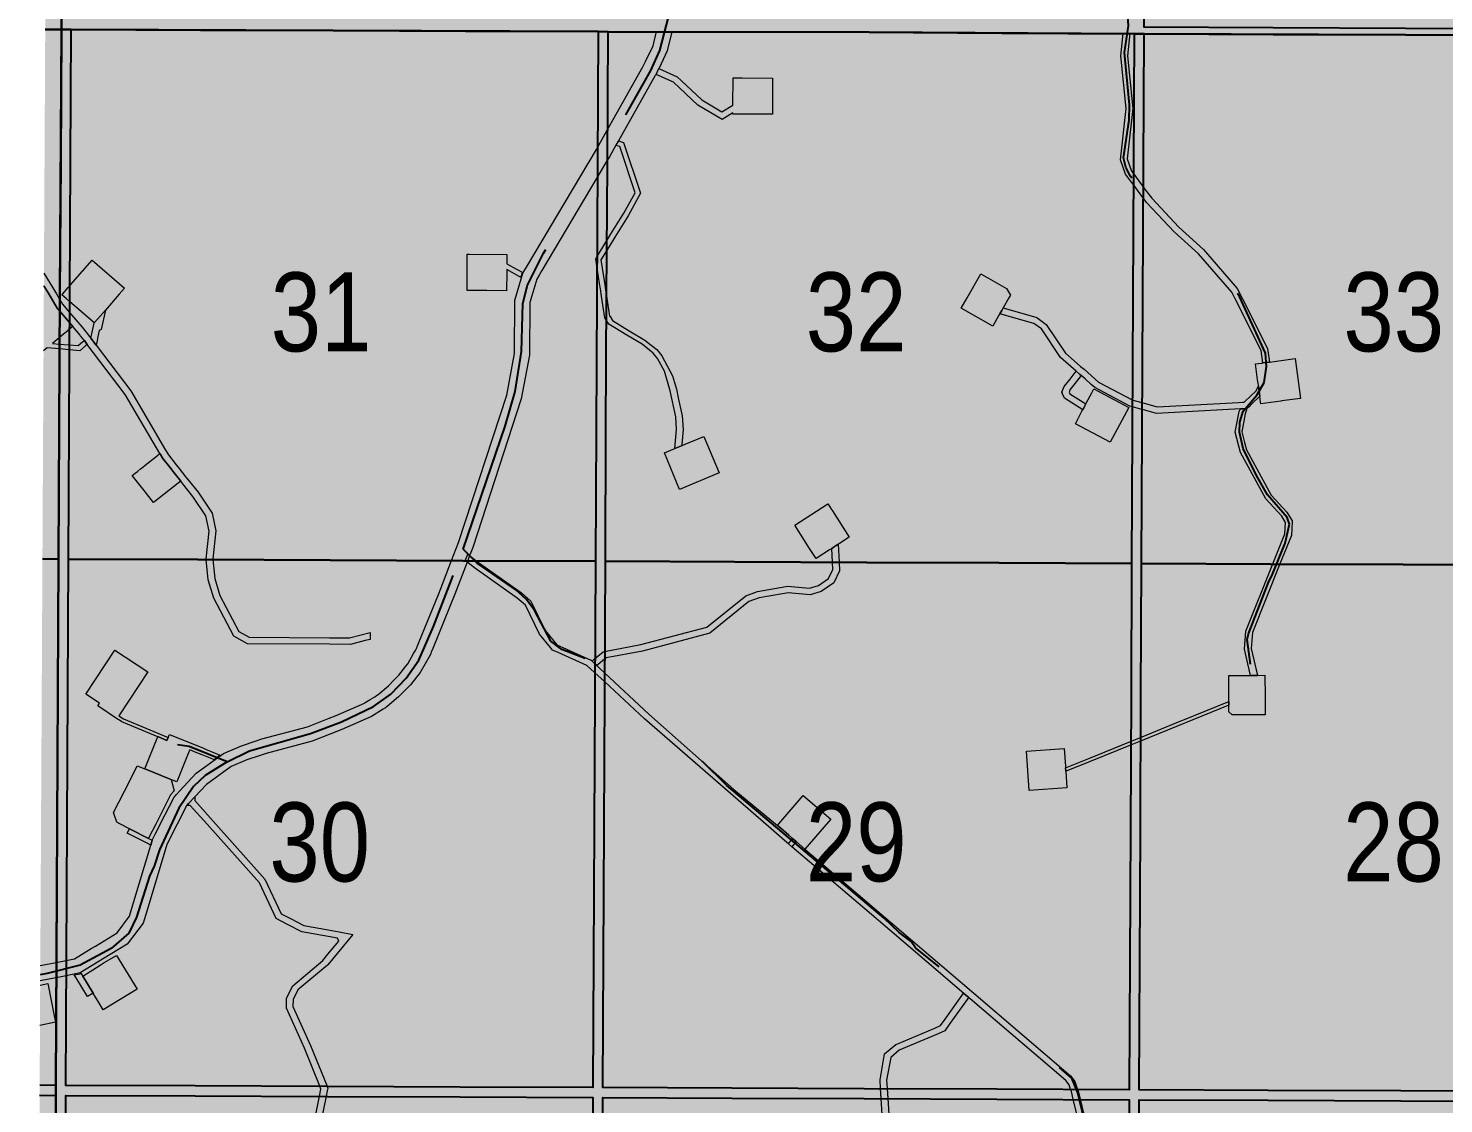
# Model space of a CAD drawing. Extents: x 351064 to 358960, y 6048061 to 6054858.
# Drawn here: x 352105.9 to 352249.2, y 6050649.5 to 6050758.4 of the extents above; entities that cross this region are included whole.
import ezdxf
from ezdxf.enums import TextEntityAlignment as Align

# ---------------------------------------------------------------- set-up
doc = ezdxf.new("R2010")
doc.units = 0
doc.header["$LTSCALE"] = 5
doc.linetypes.add('DASHED2', pattern=[9.525, 6.35, -3.175])
doc.layers.add('AS-ROUTEMAP', color=35, linetype='Continuous', lineweight=0)
doc.layers.add('RoadSeg', color=57, linetype='DASHED2')
doc.layers.add('Townships', color=57, linetype='Continuous')
doc.layers.add('ROUTE-MAP-BACKGROUND-H', color=7, linetype='Continuous', true_color=0xf0ebff)
doc.layers.add('Sections', color=7, linetype='Continuous', true_color=0xa75418)
doc.styles.add('120', font='ARIALN.TTF', dxfattribs={"height": 13})

msp = doc.modelspace()

# ---------------------------------------------------------------- hatches: boundary and pattern name
at = {"layer": 'ROUTE-MAP-BACKGROUND-H'}
h = msp.add_hatch(color=256, dxfattribs=at)
h.dxf.hatch_style = 1
h.paths.add_polyline_path([(352109.337, 6051083.716), (353736.796, 6051083.637), (353740.383, 6050432.833), (352105.91, 6050432.833)])

# ---------------------------------------------------------------- linework, layer by layer
at = {"layer": 'AS-ROUTEMAP', "flags": 128}
for points in [[(352107.125, 6050663.494), (352108.731, 6050663.817), (352109.737, 6050664.02), (352110.587, 6050664.192), (352112.275, 6050665.216), (352112.703, 6050665.476), (352114.892, 6050666.804), (352116.157, 6050668.488), (352116.502, 6050669.64), (352118.314, 6050675.689), (352118.46, 6050676.177), (352118.502, 6050676.318), (352118.748, 6050676.798), (352118.976, 6050677.243), (352119.272, 6050677.821), (352120.67, 6050680.549), (352120.919, 6050680.818), (352121.219, 6050681.141), (352122.917, 6050682.975), (352125.677, 6050684.97), (352127.496, 6050685.76), (352128.978, 6050686.254), (352129.539, 6050686.441), (352134.186, 6050687.683), (352136.365, 6050688.531), (352137.074, 6050688.807), (352139.949, 6050690.081), (352140.007, 6050690.116), (352140.511, 6050690.425), (352140.98, 6050690.713), (352141.165, 6050690.826), (352141.32, 6050690.954), (352142.363, 6050691.815), (352142.96, 6050692.426), (352143.414, 6050692.891), (352144.127, 6050693.797), (352144.313, 6050694.034), (352144.917, 6050695.089), (352145.102, 6050695.411), (352145.204, 6050695.592), (352145.32, 6050695.878), (352145.449, 6050696.195), (352147.434, 6050701.072), (352147.676, 6050701.667), (352148.764, 6050704.515), (352149.462, 6050706.342), (352154.335, 6050721.247), (352155.11, 6050725.461), (352155.166, 6050730.862), (352155.296, 6050731.303), (352155.972, 6050733.597), (352156.071, 6050733.762), (352156.344, 6050734.223), (352163.411, 6050746.136), (352163.491, 6050746.278), (352164.505, 6050748.077), (352167.984, 6050754.247), (352168.045, 6050754.354), (352168.056, 6050754.374), (352168.403, 6050755.05), (352169.146, 6050756.616), (352169.497, 6050758.068), (352169.909, 6050758.067), (352171.064, 6050758.064), (352171.059, 6050758.042), (352170.589, 6050756.104), (352169.754, 6050754.351), (352169.743, 6050754.326), (352169.439, 6050753.732), (352169.398, 6050753.652), (352169.371, 6050753.605), (352165.647, 6050746.994), (352165.396, 6050746.55), (352164.73, 6050745.374), (352164.489, 6050744.968), (352163.475, 6050743.258), (352157.903, 6050733.865), (352157.636, 6050733.415), (352157.38, 6050732.983), (352156.883, 6050731.296), (352156.687, 6050730.634), (352156.632, 6050725.314), (352155.815, 6050720.871), (352150.899, 6050705.833), (352150.643, 6050705.163), (352150.581, 6050705.001), (352150.392, 6050704.508), (352150.334, 6050704.356), (352149.093, 6050701.108), (352146.856, 6050695.61), (352146.696, 6050695.217), (352146.649, 6050695.101), (352146.574, 6050694.917), (352145.58, 6050693.18), (352144.583, 6050691.932), (352144.56, 6050691.885), (352144.087, 6050691.4), (352143.396, 6050690.692), (352142.246, 6050689.743), (352142.052, 6050689.583), (352141.823, 6050689.442), (352140.659, 6050688.729), (352137.659, 6050687.4), (352136.357, 6050686.893), (352134.66, 6050686.232), (352129.977, 6050684.981), (352129.375, 6050684.78), (352128.041, 6050684.336), (352126.435, 6050683.638), (352123.932, 6050681.829), (352122.766, 6050680.57), (352122.14, 6050679.893), (352121.961, 6050679.703), (352121.93, 6050679.667), (352120.981, 6050677.814), (352119.922, 6050675.747), (352117.933, 6050669.106), (352117.539, 6050667.79), (352115.933, 6050665.654), (352113.425, 6050664.132), (352112.997, 6050663.872), (352111.149, 6050662.751), (352109.729, 6050662.465), (352108.723, 6050662.262), (352108.693, 6050662.256)], [(352107.494, 6050733.618), (352108.76, 6050731.496), (352109.078, 6050730.963), (352109.1, 6050730.927), (352109.38, 6050730.464), (352110.077, 6050729.634), (352111.346, 6050728.121), (352112.25, 6050727.019), (352112.778, 6050726.319), (352116.273, 6050721.687), (352119.802, 6050715.693), (352120.093, 6050715.202), (352120.879, 6050714.209), (352121.19, 6050713.817), (352121.865, 6050712.965), (352122.072, 6050712.704), (352123.091, 6050711.417), (352124.52, 6050709.296), (352124.886, 6050707.528), (352124.585, 6050704.692), (352124.593, 6050704.614), (352124.782, 6050702.694), (352125.314, 6050700.952), (352127.208, 6050697.329)], [(352107.487, 6050732.328), (352107.981, 6050731.501), (352108.832, 6050730.075), (352109.072, 6050729.789), (352110.071, 6050728.597), (352110.402, 6050728.203), (352110.068, 6050727.923), (352109.91, 6050727.791), (352109.896, 6050727.779), (352109.462, 6050727.419), (352109.058, 6050727.076), (352108.36, 6050726.49), (352109.054, 6050726.43), (352110.06, 6050726.342)], [(352127.208, 6050697.329), (352128.268, 6050696.731), (352136.407, 6050696.697), (352138.438, 6050696.689), (352140.526, 6050697.208), (352140.526, 6050696.527), (352140.024, 6050696.402), (352138.518, 6050696.022), (352136.403, 6050696.031), (352128.09, 6050696.065), (352126.709, 6050696.846), (352124.695, 6050700.698), (352124.125, 6050702.563), (352123.923, 6050704.617), (352123.915, 6050704.695), (352124.212, 6050707.495), (352123.894, 6050709.033), (352122.566, 6050711.006), (352121.55, 6050712.289), (352121.343, 6050712.551), (352120.667, 6050713.404), (352120.548, 6050713.554), (352120.356, 6050713.796), (352120.237, 6050713.946), (352119.542, 6050714.824), (352119.294, 6050715.244), (352119.229, 6050715.346), (352115.718, 6050721.316), (352111.884, 6050726.397), (352111.583, 6050726.797), (352111.538, 6050726.856), (352111.199, 6050727.26), (352111.144, 6050727.325), (352110.402, 6050728.203), (352110.071, 6050728.597), (352109.072, 6050729.789), (352108.832, 6050730.075), (352107.981, 6050731.501), (352107.487, 6050732.328)], [(352110.06, 6050726.342), (352110.949, 6050726.264), (352111.401, 6050726.646), (352111.583, 6050726.797), (352111.884, 6050726.397), (352111.707, 6050726.247), (352111.112, 6050725.749), (352110.057, 6050725.841), (352109.052, 6050725.928), (352107.818, 6050726.036), (352107.452, 6050725.729)], [(352134.461, 6050645.736), (352135.387, 6050650.27), (352135.534, 6050650.992), (352135.42, 6050651.275), (352133.864, 6050655.142), (352132.043, 6050659.178), (352132.054, 6050660.205), (352132.672, 6050661.445), (352135.731, 6050664.015), (352136.244, 6050664.64), (352137.328, 6050665.962), (352137.211, 6050666.277), (352136.254, 6050666.446), (352133.595, 6050666.913), (352132.139, 6050667.669), (352131.009, 6050668.261), (352129.298, 6050671.864), (352124.009, 6050677.801), (352122.311, 6050679.709), (352121.963, 6050679.705), (352122.14, 6050679.893), (352122.766, 6050680.57), (352122.767, 6050680.201), (352122.767, 6050680.201), (352124.905, 6050677.798), (352129.858, 6050672.238), (352131.514, 6050668.749), (352132.447, 6050668.26), (352133.812, 6050667.551), (352136.257, 6050667.122), (352137.373, 6050666.925), (352138.752, 6050666.646), (352136.239, 6050663.583), (352136.208, 6050663.544), (352133.207, 6050661.024), (352132.734, 6050660.075), (352132.697, 6050659.348), (352134.478, 6050655.403), (352136.149, 6050651.272), (352136.176, 6050651.204), (352136.229, 6050651.075), (352136.174, 6050650.81), (352136.063, 6050650.267), (352135.187, 6050645.984)], [(352212.351, 6050647.218), (352211.688, 6050649.956), (352211.495, 6050650.752), (352211.421, 6050650.962), (352211.258, 6050651.421), (352210.919, 6050651.873), (352201.248, 6050660.136), (352201.119, 6050660.246), (352200.993, 6050660.354), (352200.613, 6050660.678), (352193.113, 6050667.086), (352190.589, 6050669.235), (352183.2, 6050675.528), (352182.846, 6050675.83), (352183.271, 6050676.359), (352183.637, 6050676.042), (352184.52, 6050675.28), (352190.594, 6050670.104), (352191.104, 6050669.668), (352201.373, 6050660.905), (352201.628, 6050660.688), (352211.408, 6050652.332), (352211.852, 6050651.74), (352212.129, 6050650.96), (352212.135, 6050650.942), (352212.375, 6050649.953), (352213.26, 6050646.296)], [(352107.114, 6050661.521), (352107.876, 6050661.672), (352108.562, 6050658.225), (352108.656, 6050657.754)], [(352108.693, 6050662.256), (352107.117, 6050661.938)], [(352192.347, 6050648.431), (352192.244, 6050650.036), (352192.18, 6050651.042), (352192.124, 6050651.929), (352192.595, 6050654.554), (352193.721, 6050655.504), (352193.826, 6050655.545), (352197.663, 6050657.173), (352198.239, 6050657.417), (352198.706, 6050658.071), (352200.427, 6050660.487), (352200.582, 6050660.705), (352200.613, 6050660.678), (352200.993, 6050660.354), (352201.091, 6050660.27), (352200.935, 6050660.052), (352199.202, 6050657.619), (352198.673, 6050656.877), (352198.019, 6050656.6), (352194.073, 6050654.93), (352193.208, 6050654.199), (352192.794, 6050651.891), (352192.848, 6050651.039), (352192.912, 6050650.033), (352193.013, 6050648.455)], [(352108.656, 6050657.754), (352107.093, 6050657.442)]]:
    msp.add_lwpolyline(points, dxfattribs=at)
for points in [[(352231.222, 6050724.559), (352230.892, 6050724.514), (352230.717, 6050725.762), (352228.069, 6050731.003), (352227.732, 6050731.669), (352224.376, 6050735.549), (352221.904, 6050737.803), (352219.112, 6050740.76), (352218.736, 6050741.266), (352218.471, 6050741.623), (352217.737, 6050742.612), (352217.472, 6050742.968), (352216.982, 6050743.628), (352216.466, 6050745.086), (352217.037, 6050750.28), (352216.509, 6050755.609), (352216.749, 6050757.864), (352217.089, 6050757.862), (352217.419, 6050757.86), (352217.179, 6050755.607), (352217.707, 6050750.277), (352217.145, 6050745.165), (352217.577, 6050743.945), (352217.742, 6050743.722), (352218.007, 6050743.366), (352218.741, 6050742.377), (352219.006, 6050742.02), (352219.624, 6050741.189), (352222.371, 6050738.279), (352224.854, 6050736.015), (352228.29, 6050732.043), (352228.817, 6050731), (352231.362, 6050725.964), (352231.552, 6050724.603), (352231.49, 6050724.595), (352231.222, 6050724.559)], [(352174.074, 6050751.144), (352176.125, 6050749.953), (352177.237, 6050750.626), (352177.251, 6050753.385), (352178.158, 6050753.381), (352181.25, 6050753.366), (352181.232, 6050749.7), (352177.348, 6050749.719), (352177.233, 6050749.719), (352177.233, 6050749.844), (352176.133, 6050749.178), (352173.672, 6050750.606), (352171.216, 6050752.934), (352169.454, 6050753.725), (352169.741, 6050754.327), (352171.592, 6050753.496), (352172.02, 6050753.091), (352174.074, 6050751.144)], [(352172.018, 6050716.126), (352171.362, 6050715.852), (352171.521, 6050717.777), (352171.447, 6050719.057), (352170.87, 6050721.707), (352170.302, 6050723.692), (352169.612, 6050724.951), (352169.168, 6050725.515), (352168.033, 6050726.408), (352166.484, 6050727.325), (352164.689, 6050728.442), (352164.408, 6050728.879), (352164.278, 6050729.081), (352163.94, 6050731.268), (352163.825, 6050732.016), (352163.743, 6050732.547), (352163.431, 6050734.571), (352163.355, 6050735.061), (352163.434, 6050735.189), (352164.448, 6050736.839), (352164.857, 6050737.504), (352166.193, 6050739.675), (352167.341, 6050741.753), (352165.78, 6050746.423), (352165.397, 6050746.548), (352165.648, 6050746.992), (352166.174, 6050746.82), (352167.885, 6050741.703), (352166.625, 6050739.423), (352165.283, 6050737.242), (352164.443, 6050735.876), (352163.878, 6050734.956), (352164.267, 6050732.433), (352164.348, 6050731.903), (352164.421, 6050731.435), (352164.444, 6050731.285), (352164.446, 6050731.265), (352164.755, 6050729.263), (352164.793, 6050729.204), (352165.049, 6050728.808), (352166.743, 6050727.753), (352168.316, 6050726.822), (352168.962, 6050726.313), (352169.524, 6050725.871), (352170.03, 6050725.228), (352171.13, 6050723.222), (352171.517, 6050721.869), (352171.709, 6050720.989), (352172.11, 6050719.148), (352172.189, 6050717.768), (352172.065, 6050716.266), (352172.055, 6050716.141), (352172.018, 6050716.126)], [(352112.903, 6050728.931), (352112.58, 6050728.561), (352112.306, 6050728.8), (352111.289, 6050729.686), (352110.082, 6050730.739), (352109.765, 6050731.016), (352109.315, 6050731.409), (352109.365, 6050731.467), (352109.387, 6050731.492), (352109.96, 6050732.148), (352110.09, 6050732.298), (352110.421, 6050732.677), (352112.382, 6050734.926), (352115.648, 6050732.078), (352115.116, 6050731.468), (352113.722, 6050729.869), (352112.903, 6050728.931)], [(352155.336, 6050734.01), (352155.584, 6050733.872), (352155.84, 6050733.732), (352155.881, 6050733.709), (352155.928, 6050733.683), (352155.895, 6050733.629), (352155.767, 6050733.199), (352155.735, 6050733.217), (352155.678, 6050733.249), (352154.334, 6050733.992), (352154.333, 6050733.812), (352154.333, 6050733.719), (352154.323, 6050731.829), (352152.323, 6050731.839), (352150.549, 6050731.847), (352150.324, 6050731.849), (352150.342, 6050735.515), (352150.567, 6050735.514), (352154.341, 6050735.495), (352154.338, 6050734.817), (352154.338, 6050734.743), (352154.337, 6050734.561), (352155.336, 6050734.01)], [(352204.166, 6050729.34), (352203.542, 6050728.245), (352200.356, 6050730.057), (352200.957, 6050731.114), (352202.332, 6050733.533), (352204.939, 6050732.051), (352205.321, 6050731.374), (352205.164, 6050731.097), (352204.588, 6050730.084), (352204.45, 6050729.841), (352204.249, 6050729.488), (352204.166, 6050729.34)], [(352112.87, 6050726.75), (352112.778, 6050726.319), (352112.25, 6050727.019), (352112.508, 6050728.223), (352112.58, 6050728.561), (352112.903, 6050728.931), (352113.722, 6050729.869), (352113.292, 6050727.916), (352113.093, 6050727.789), (352112.929, 6050727.023), (352112.87, 6050726.75)], [(352218.858, 6050720.44), (352220.173, 6050720.078), (352228.411, 6050720.51), (352228.829, 6050720.532), (352228.99, 6050720.54), (352229.028, 6050720.577), (352229.052, 6050720.6), (352230.195, 6050721.702), (352230.435, 6050722.183), (352230.469, 6050721.93), (352230.514, 6050721.596), (352230.54, 6050721.405), (352230.576, 6050721.143), (352229.764, 6050720.36), (352229.48, 6050720.087), (352229.273, 6050719.887), (352229.03, 6050719.875), (352229.013, 6050719.871), (352228.997, 6050719.873), (352228.615, 6050719.853), (352220.1, 6050719.407), (352218.681, 6050719.798), (352218.638, 6050719.81), (352217.677, 6050720.075), (352217.633, 6050720.087), (352217.398, 6050720.152), (352213.868, 6050722.023), (352213.507, 6050722.34), (352212.881, 6050722.89), (352212.49, 6050723.233), (352212.364, 6050723.343), (352212.322, 6050723.38), (352211.993, 6050723.669), (352210.399, 6050725.069), (352208.469, 6050727.952), (352207.69, 6050728.515), (352204.249, 6050729.488), (352204.45, 6050729.841), (352204.588, 6050730.084), (352207.985, 6050729.125), (352208.957, 6050728.422), (352210.904, 6050725.512), (352212.4, 6050724.199), (352212.436, 6050724.167), (352212.776, 6050723.869), (352214.249, 6050722.575), (352217.636, 6050720.78), (352217.646, 6050720.775), (352217.854, 6050720.717), (352218.641, 6050720.5), (352218.858, 6050720.44)], [(352232.692, 6050720.657), (352230.678, 6050720.385), (352230.656, 6050720.549), (352230.576, 6050721.143), (352230.54, 6050721.405), (352230.514, 6050721.596), (352230.469, 6050721.93), (352230.435, 6050722.183), (352230.424, 6050722.264), (352230.395, 6050722.477), (352230.35, 6050722.811), (352230.133, 6050724.411), (352230.727, 6050724.492), (352230.796, 6050724.501), (352230.892, 6050724.514), (352231.222, 6050724.559), (352231.49, 6050724.595), (352231.552, 6050724.603), (352234.16, 6050724.956), (352234.705, 6050720.93), (352232.786, 6050720.67), (352232.692, 6050720.657)], [(352212.775, 6050720.004), (352212.65, 6050719.769), (352210.799, 6050720.947), (352210.612, 6050721.391), (352210.586, 6050721.453), (352210.547, 6050721.545), (352210.769, 6050722.116), (352210.915, 6050722.302), (352210.944, 6050722.339), (352211.361, 6050722.871), (352211.885, 6050723.541), (352211.993, 6050723.669), (352212.322, 6050723.38), (352212.364, 6050723.343), (352212.49, 6050723.233), (352212.387, 6050723.101), (352211.355, 6050721.782), (352211.292, 6050721.62), (352211.266, 6050721.554), (352211.332, 6050721.397), (352212.963, 6050720.359), (352212.835, 6050720.117), (352212.775, 6050720.004)], [(352217.306, 6050720.012), (352215.433, 6050716.479), (352211.898, 6050718.352), (352212.571, 6050719.62), (352212.65, 6050719.769), (352212.775, 6050720.004), (352212.835, 6050720.117), (352212.963, 6050720.359), (352213.04, 6050720.504), (352213.561, 6050721.485), (352213.773, 6050721.884), (352217.306, 6050720.012)], [(352229.273, 6050719.887), (352229.195, 6050719.653), (352229.101, 6050719.369), (352229.031, 6050718.991), (352228.759, 6050717.528), (352229.033, 6050716.472), (352229.232, 6050715.708), (352229.421, 6050715.361), (352231.725, 6050711.141), (352233.322, 6050709.403), (352233.858, 6050708.512), (352233.808, 6050707.65), (352233.779, 6050707.151), (352233.773, 6050707.051), (352232.613, 6050704.169), (352229.814, 6050697.216), (352229.689, 6050695.587), (352230.329, 6050692.882), (352229.987, 6050692.88), (352229.645, 6050692.879), (352229.016, 6050695.535), (352229.157, 6050697.369), (352231.896, 6050704.172), (352233.114, 6050707.198), (352233.18, 6050708.345), (352232.786, 6050709.002), (352231.179, 6050710.75), (352228.607, 6050715.461), (352228.077, 6050717.504), (352228.468, 6050719.61), (352228.615, 6050719.853), (352228.997, 6050719.873), (352229.013, 6050719.872), (352229.03, 6050719.875), (352229.273, 6050719.887)], [(352175.835, 6050713.387), (352171.839, 6050711.715), (352170.295, 6050715.406), (352171.362, 6050715.852), (352172.018, 6050716.126), (352172.055, 6050716.141), (352172.088, 6050716.155), (352172.172, 6050716.19), (352172.401, 6050716.286), (352174.293, 6050717.078), (352175.835, 6050713.387)], [(352118.727, 6050710.478), (352118.6, 6050710.378), (352118.363, 6050710.676), (352117.625, 6050711.608), (352117.103, 6050712.267), (352116.426, 6050713.121), (352116.723, 6050713.356), (352116.949, 6050713.535), (352117.276, 6050713.794), (352117.502, 6050713.973), (352117.733, 6050714.156), (352118.991, 6050715.153), (352119.061, 6050715.208), (352119.229, 6050715.344), (352119.294, 6050715.244), (352119.542, 6050714.824), (352120.237, 6050713.946), (352120.356, 6050713.796), (352120.548, 6050713.554), (352120.667, 6050713.404), (352121.343, 6050712.551), (352121.081, 6050712.344), (352118.727, 6050710.478)], [(352187.027, 6050705.593), (352185.648, 6050704.708), (352184.926, 6050705.834), (352184.65, 6050706.265), (352183.49, 6050708.074), (352186.856, 6050710.233), (352187.035, 6050709.953), (352187.214, 6050709.674), (352187.305, 6050709.532), (352189.014, 6050706.866), (352188.032, 6050706.237), (352187.905, 6050706.155), (352187.399, 6050705.831), (352187.383, 6050705.821), (352187.255, 6050705.739), (352187.027, 6050705.593)], [(352187.459, 6050702.26), (352186.181, 6050701.355), (352185.055, 6050701.047), (352182.841, 6050701.229), (352182.828, 6050701.23), (352182.25, 6050701.132), (352179.908, 6050700.739), (352178.863, 6050700.355), (352174.909, 6050697.151), (352168.071, 6050695.34), (352164.391, 6050694.655), (352164.237, 6050694.524), (352163.591, 6050693.972), (352163.464, 6050693.863), (352163.229, 6050694.081), (352163.094, 6050694.206), (352162.972, 6050694.32), (352163.099, 6050694.429), (352163.232, 6050694.542), (352164.094, 6050695.278), (352164.241, 6050695.305), (352167.923, 6050695.99), (352174.601, 6050697.759), (352178.529, 6050700.943), (352179.737, 6050701.386), (352182.579, 6050701.864), (352182.8, 6050701.901), (352183.132, 6050701.874), (352184.993, 6050701.721), (352185.892, 6050701.967), (352186.927, 6050702.7), (352187.342, 6050703.603), (352187.311, 6050704.356), (352187.255, 6050705.739), (352187.383, 6050705.821), (352187.399, 6050705.831), (352187.905, 6050706.155), (352187.979, 6050704.353), (352188.014, 6050703.471), (352187.459, 6050702.26)], [(352183.637, 6050676.042), (352183.2, 6050675.528), (352182.846, 6050675.83), (352182.468, 6050676.158), (352180.844, 6050677.568), (352168.284, 6050688.475), (352164.226, 6050692.245), (352163.225, 6050693.175), (352162.464, 6050693.882), (352159.539, 6050695.19), (352158.983, 6050695.439), (352158.777, 6050695.692), (352157.672, 6050697.055), (352156.227, 6050699.976), (352155.411, 6050700.701), (352151.075, 6050703.778), (352150.137, 6050704.509), (352150.262, 6050704.826), (352150.387, 6050705.15), (352151.224, 6050704.504), (352151.472, 6050704.314), (352155.826, 6050701.223), (352156.767, 6050700.388), (352158.237, 6050697.417), (352159.401, 6050695.982), (352160.029, 6050695.701), (352161.147, 6050695.201), (352162.785, 6050694.468), (352162.837, 6050694.445), (352162.972, 6050694.32), (352163.094, 6050694.206), (352163.229, 6050694.081), (352163.464, 6050693.863), (352163.721, 6050693.624), (352164.23, 6050693.151), (352168.737, 6050688.964), (352177.316, 6050681.336), (352181.744, 6050677.675), (352181.874, 6050677.563), (352182.614, 6050676.925), (352182.892, 6050676.685), (352183.271, 6050676.359), (352183.637, 6050676.042)], [(352120.07, 6050686.595), (352119.945, 6050686.289), (352119.085, 6050686.641), (352119.02, 6050686.668), (352115.375, 6050688.173), (352115.132, 6050688.334), (352114.94, 6050688.46), (352112.935, 6050689.783), (352113.119, 6050690.061), (352111.728, 6050690.979), (352114.664, 6050695.429), (352118.003, 6050693.227), (352115.066, 6050688.776), (352115.532, 6050688.469), (352120.07, 6050686.595)], [(352230.13, 6050688.882), (352227.771, 6050688.871), (352227.437, 6050689.203), (352227.434, 6050689.871), (352227.432, 6050690.23), (352227.432, 6050690.411), (352227.421, 6050692.869), (352229.474, 6050692.878), (352229.645, 6050692.879), (352229.987, 6050692.88), (352230.329, 6050692.882), (352231.087, 6050692.885), (352231.097, 6050690.719), (352231.104, 6050688.886), (352230.821, 6050688.885), (352230.13, 6050688.882)], [(352210.985, 6050683.185), (352210.922, 6050683.169), (352210.899, 6050683.51), (352213.278, 6050684.472), (352217.479, 6050686.182), (352218.487, 6050686.591), (352222.351, 6050688.164), (352222.788, 6050688.341), (352227.432, 6050690.23), (352227.434, 6050689.871), (352218.485, 6050686.231), (352217.478, 6050685.821), (352213.404, 6050684.164), (352210.985, 6050683.185)], [(352120.198, 6050686.905), (352123.631, 6050685.498), (352123.835, 6050685.414), (352124.837, 6050685.004), (352124.982, 6050684.944), (352125.302, 6050684.813), (352125.342, 6050684.797), (352124.717, 6050684.333), (352124.657, 6050684.357), (352124.359, 6050684.479), (352123.493, 6050684.834), (352122.986, 6050685.042), (352122.511, 6050685.237), (352122.257, 6050685.341), (352122.198, 6050685.195), (352121.971, 6050684.642), (352120.931, 6050682.102), (352120.851, 6050682.135), (352120.259, 6050682.378), (352117.693, 6050683.43), (352118.957, 6050686.513), (352119.02, 6050686.668), (352119.085, 6050686.641), (352119.945, 6050686.289), (352120.07, 6050686.595), (352120.198, 6050686.905)], [(352211.036, 6050681.481), (352207.212, 6050681.223), (352207.077, 6050683.218), (352206.943, 6050685.213), (352210.767, 6050685.471), (352210.887, 6050683.685), (352210.899, 6050683.51), (352210.922, 6050683.169), (352211.036, 6050681.481)], [(352118.122, 6050676.461), (352118.093, 6050676.364), (352116.14, 6050677.355), (352115.19, 6050677.838), (352114.86, 6050678.006), (352114.537, 6050678.994), (352116.171, 6050682.211), (352116.943, 6050683.733), (352117.693, 6050683.43), (352120.259, 6050682.378), (352120.363, 6050682.335), (352120.689, 6050681.187), (352120.316, 6050680.781), (352120.043, 6050680.244), (352118.813, 6050677.823), (352118.122, 6050676.461)], [(352186.475, 6050677.545), (352184.52, 6050675.28), (352183.637, 6050676.042), (352183.271, 6050676.359), (352182.892, 6050676.685), (352182.614, 6050676.925), (352181.874, 6050677.563), (352181.744, 6050677.675), (352181.768, 6050677.703), (352181.889, 6050677.843), (352184.358, 6050680.703), (352187.133, 6050678.307), (352186.475, 6050677.545)], [(352118.46, 6050676.177), (352118.314, 6050675.689), (352118.251, 6050675.721), (352117.951, 6050675.873), (352115.913, 6050676.908), (352116.14, 6050677.355), (352118.093, 6050676.364), (352118.396, 6050676.21), (352118.46, 6050676.177)], [(352116.916, 6050661.105), (352113.504, 6050659.017), (352112.949, 6050659.924), (352112.723, 6050660.294), (352112.464, 6050660.714), (352111.416, 6050662.429), (352113.174, 6050663.542), (352113.598, 6050663.81), (352114.833, 6050664.5), (352116.916, 6050661.105)], [(352112.464, 6050660.713), (352111.889, 6050660.377), (352110.748, 6050662.244), (352110.563, 6050662.546), (352111.165, 6050662.666), (352111.242, 6050662.713), (352111.416, 6050662.429), (352112.464, 6050660.713)]]:
    msp.add_lwpolyline(points, close=True, dxfattribs=at)
at = {"layer": 'RoadSeg', "flags": 128}
for points in [[(352231.78, 6050702.968), (352233.154, 6050706.274), (352233.566, 6050708.187), (352233.348, 6050708.848), (352231.348, 6050711.159), (352230.225, 6050713.128), (352228.881, 6050715.857), (352228.501, 6050717.514), (352228.539, 6050718.516), (352228.874, 6050719.625), (352230.262, 6050721.265), (352231.027, 6050722.521), (352231.247, 6050724.161), (352231.143, 6050725.492), (352228.512, 6050731.253), (352228.095, 6050731.842), (352224.134, 6050736.298), (352222.081, 6050738.141), (352219.125, 6050741.259), (352217.463, 6050743.446), (352217.004, 6050744.333), (352216.777, 6050745.294), (352217.336, 6050749.111), (352217.392, 6050750.646), (352216.876, 6050755.934), (352217.266, 6050758.646), (352217.205, 6050759.645), (352216.955, 6050760.205), (352212.619, 6050766.151), (352212.048, 6050767.469), (352211.953, 6050768.467), (352212.427, 6050772.915), (352212.158, 6050774.175), (352211.332, 6050776.252), (352211.278, 6050777.017), (352212.069, 6050779.674), (352212.161, 6050782.311), (352211.802, 6050783.235), (352211.42, 6050783.758), (352210.64, 6050784.236), (352208.314, 6050785.103), (352207.928, 6050785.793), (352207.102, 6050790.238), (352206.889, 6050790.699), (352206.299, 6050791.516), (352201.379, 6050796.845)], [(352149.938, 6050705.654), (352154.187, 6050718.113), (352155.189, 6050721.609), (352155.841, 6050725.662), (352155.97, 6050730.535), (352156.451, 6050732.382), (352158.06, 6050735.629), (352163.318, 6050744.248), (352168.942, 6050754.111), (352169.851, 6050756.138), (352170.752, 6050759.664), (352171.6, 6050761.522), (352182.305, 6050774.464), (352191.997, 6050785.475), (352199.384, 6050794.288)], [(352126.037, 6050684.136), (352128.307, 6050685.234), (352134.459, 6050687.009), (352137.628, 6050688.166), (352140.851, 6050689.724), (352142.617, 6050690.975), (352144.172, 6050692.586), (352145.454, 6050694.423), (352146.924, 6050697.832), (352149.938, 6050705.654)], [(352260.715, 6050617.285), (352259.306, 6050616.378), (352259.048, 6050616.071), (352258.319, 6050615.917), (352257.547, 6050616.095), (352252.007, 6050619.773), (352251.151, 6050620.583), (352249.828, 6050622.546), (352248.386, 6050624.006), (352245.952, 6050625.204), (352240.284, 6050629.879), (352238.932, 6050630.507), (352235.072, 6050631.399), (352231.532, 6050633.933), (352230.859, 6050634.147), (352229.857, 6050634.219), (352227.938, 6050633.665), (352225.937, 6050632.508), (352221.324, 6050629.376), (352220.5, 6050629.019), (352219.798, 6050629.066), (352215.025, 6050630.398), (352213.679, 6050630.86), (352212.763, 6050631.401), (352212.101, 6050632.416), (352211.987, 6050632.88), (352211.461, 6050637.334), (352211.659, 6050640.974), (352212.753, 6050644.706), (352213.015, 6050646.081), (352212.985, 6050647.114), (352212.152, 6050650.625), (352211.543, 6050652.108), (352201.293, 6050660.822), (352195.731, 6050665.3), (352195.28, 6050665.921), (352194.053, 6050666.853), (352192.544, 6050668.311), (352176.625, 6050681.733), (352174.087, 6050684.229), (352170.567, 6050687.23), (352170.025, 6050687.515), (352166.114, 6050691.406), (352163.274, 6050693.96), (352162.559, 6050694.473), (352159.929, 6050695.499), (352158.805, 6050696.335), (352157.148, 6050699.489), (352156.317, 6050700.599), (352155.257, 6050701.536), (352151.346, 6050704.227), (352149.938, 6050705.654)], [(352229.634, 6050694.018), (352229.295, 6050696.495), (352229.412, 6050697.099), (352231.496, 6050702.393)], [(352231.496, 6050702.393), (352231.78, 6050702.968)], [(352126.037, 6050684.136), (352122.192, 6050685.661), (352121.019, 6050685.862)], [(352126.037, 6050684.136), (352123.809, 6050682.739), (352122.639, 6050681.639), (352121.135, 6050679.429), (352119.187, 6050675.206), (352118.666, 6050673.557), (352118.162, 6050672.542), (352116.878, 6050668.404), (352116.09, 6050666.782), (352114.3, 6050665.23), (352111.147, 6050663.54), (352107.836, 6050662.68), (352107.12, 6050662.546)]]:
    msp.add_lwpolyline(points, dxfattribs=at)
at = {"layer": 'Sections', "flags": 128}
for points in [[(352272.16, 6050771.688), (352272.103, 6050758.281), (352258.707, 6050758.337), (352245.31, 6050758.392), (352231.914, 6050758.447), (352218.852, 6050758.501), (352218.913, 6050771.907), (352218.974, 6050785.313), (352219.035, 6050798.72), (352219.096, 6050812.126), (352232.153, 6050812.072), (352245.546, 6050812.017), (352258.939, 6050811.961), (352272.331, 6050811.906), (352272.274, 6050798.5), (352272.217, 6050785.094)], [(352163.383, 6050717.839), (352163.316, 6050704.432), (352149.899, 6050704.487), (352136.482, 6050704.542), (352123.065, 6050704.597), (352109.983, 6050704.651), (352110.052, 6050718.059), (352110.121, 6050731.466), (352110.193, 6050744.872), (352110.264, 6050758.278), (352123.343, 6050758.224), (352136.757, 6050758.168), (352150.172, 6050758.113), (352163.586, 6050758.058), (352163.518, 6050744.652), (352163.45, 6050731.246)], [(352217.658, 6050717.615), (352217.597, 6050704.208), (352204.194, 6050704.264), (352190.792, 6050704.319), (352177.389, 6050704.374), (352164.322, 6050704.428), (352164.388, 6050717.835), (352164.455, 6050731.242), (352164.523, 6050744.649), (352164.592, 6050758.056), (352177.647, 6050758.027), (352191.036, 6050757.997), (352204.44, 6050757.916), (352217.843, 6050757.835), (352217.781, 6050744.429), (352217.719, 6050731.023)], [(352271.932, 6050717.392), (352271.876, 6050703.985), (352258.474, 6050704.04), (352245.072, 6050704.095), (352231.669, 6050704.15), (352218.602, 6050704.204), (352218.663, 6050717.611), (352218.724, 6050731.018), (352218.787, 6050744.424), (352218.849, 6050757.83), (352231.911, 6050757.777), (352245.307, 6050757.721), (352258.704, 6050757.666), (352272.1, 6050757.611), (352272.044, 6050744.205), (352271.987, 6050730.799)], [(352163.117, 6050664.21), (352163.052, 6050651.138), (352149.632, 6050651.193), (352136.212, 6050651.249), (352122.792, 6050651.304), (352109.707, 6050651.358), (352109.775, 6050664.43), (352109.844, 6050677.837), (352109.913, 6050691.244), (352109.983, 6050704.651), (352123.065, 6050704.597), (352136.482, 6050704.542), (352149.899, 6050704.487), (352163.316, 6050704.432), (352163.25, 6050691.025), (352163.183, 6050677.618)], [(352217.414, 6050663.987), (352217.354, 6050650.915), (352203.947, 6050650.97), (352190.538, 6050651.025), (352177.13, 6050651.08), (352164.057, 6050651.134), (352164.122, 6050664.206), (352164.189, 6050677.613), (352164.255, 6050691.021), (352164.322, 6050704.428), (352177.389, 6050704.374), (352190.792, 6050704.319), (352204.194, 6050704.264), (352217.597, 6050704.208), (352217.536, 6050690.801), (352217.475, 6050677.394)], [(352271.711, 6050663.764), (352271.657, 6050650.692), (352258.249, 6050650.747), (352244.841, 6050650.802), (352231.433, 6050650.857), (352218.36, 6050650.911), (352218.419, 6050663.983), (352218.48, 6050677.39), (352218.541, 6050690.797), (352218.602, 6050704.204), (352231.669, 6050704.15), (352245.072, 6050704.095), (352258.474, 6050704.04), (352271.876, 6050703.985), (352271.821, 6050690.578), (352271.766, 6050677.171)], [(352162.781, 6050596.504), (352149.359, 6050596.559), (352135.936, 6050596.614), (352122.513, 6050596.669), (352109.425, 6050596.723), (352109.495, 6050610.13), (352109.564, 6050623.538), (352109.633, 6050636.945), (352109.702, 6050650.352), (352122.787, 6050650.298), (352136.207, 6050650.243), (352149.627, 6050650.188), (352163.047, 6050650.133), (352162.98, 6050636.726), (352162.914, 6050623.318), (352162.848, 6050609.911)], [(352217.168, 6050609.688), (352217.107, 6050596.281), (352203.693, 6050596.336), (352190.279, 6050596.391), (352176.865, 6050596.446), (352163.787, 6050596.5), (352163.853, 6050609.907), (352163.919, 6050623.314), (352163.986, 6050636.721), (352164.052, 6050650.129), (352177.125, 6050650.075), (352190.534, 6050650.02), (352203.942, 6050649.965), (352217.35, 6050649.91), (352217.289, 6050636.502), (352217.228, 6050623.095)], [(352271.487, 6050609.465), (352271.432, 6050596.058), (352258.018, 6050596.113), (352244.605, 6050596.168), (352231.191, 6050596.223), (352218.112, 6050596.277), (352218.173, 6050609.684), (352218.234, 6050623.091), (352218.295, 6050636.498), (352218.355, 6050649.905), (352231.428, 6050649.852), (352244.837, 6050649.797), (352258.245, 6050649.742), (352271.653, 6050649.686), (352271.597, 6050636.279), (352271.542, 6050622.872)]]:
    msp.add_lwpolyline(points, close=True, dxfattribs=at)
for points in [[(352107.624, 6050758.292), (352109.258, 6050758.282), (352109.187, 6050744.876), (352109.116, 6050731.47), (352109.047, 6050718.063)], [(352109.047, 6050718.063), (352108.977, 6050704.655), (352107.342, 6050704.666)], [(352107.342, 6050704.666), (352108.977, 6050704.655), (352108.908, 6050691.248), (352108.839, 6050677.841), (352108.769, 6050664.434)], [(352108.769, 6050664.434), (352108.702, 6050651.362), (352107.061, 6050651.373)], [(352107.056, 6050650.367), (352108.697, 6050650.356), (352108.627, 6050636.949), (352108.558, 6050623.542), (352108.489, 6050610.134)]]:
    msp.add_lwpolyline(points, dxfattribs=at)
at = {"layer": 'Townships', "flags": 128}
for points in [[(352110.995, 6051082.049), (352110.85, 6051055.237), (352110.705, 6051028.425), (352110.561, 6051001.611), (352110.419, 6050975.133), (352110.414, 6050974.128), (352110.27, 6050947.315), (352110.126, 6050920.502), (352109.982, 6050893.688), (352109.84, 6050867.21), (352109.835, 6050866.205), (352109.691, 6050839.392), (352109.548, 6050812.578), (352109.405, 6050785.765), (352109.262, 6050758.952), (352109.258, 6050758.282), (352107.624, 6050758.292)], [(352272.1, 6050757.611), (352245.307, 6050757.721), (352218.849, 6050757.83), (352217.843, 6050757.835), (352191.036, 6050757.997), (352164.592, 6050758.056), (352163.586, 6050758.058), (352136.757, 6050758.168), (352110.264, 6050758.278), (352109.258, 6050758.282), (352109.262, 6050758.952), (352109.405, 6050785.765), (352109.548, 6050812.578), (352109.691, 6050839.392), (352109.835, 6050866.205), (352109.84, 6050867.21)], [(352109.258, 6050758.282), (352109.116, 6050731.47), (352108.977, 6050704.655), (352108.839, 6050677.841), (352108.702, 6050651.362), (352108.697, 6050650.356), (352108.558, 6050623.542), (352108.42, 6050596.727), (352108.282, 6050569.913), (352108.145, 6050543.433), (352108.14, 6050542.428), (352108.002, 6050515.613), (352107.864, 6050488.799), (352107.727, 6050461.984), (352107.591, 6050435.505), (352107.585, 6050434.5), (352105.919, 6050434.511)], [(352107.624, 6050758.292), (352109.258, 6050758.282)], [(352108.558, 6050623.542), (352108.697, 6050650.356), (352108.702, 6050651.362), (352108.839, 6050677.841), (352108.977, 6050704.655), (352109.116, 6050731.47), (352109.258, 6050758.282), (352110.264, 6050758.278), (352136.757, 6050758.168), (352163.586, 6050758.058), (352164.592, 6050758.056), (352191.036, 6050757.997), (352217.843, 6050757.835), (352218.849, 6050757.83), (352245.307, 6050757.721), (352272.1, 6050757.611)]]:
    msp.add_lwpolyline(points, dxfattribs=at)

# ---------------------------------------------------------------- texts
at = {"layer": 'RoadSeg', "style": '120'}
for s, p in [('31', (352135.547, 6050729.685)), ('32', (352189.709, 6050729.685)), ('33', (352244.132, 6050729.685)), ('30', (352135.407, 6050676.01)), ('29', (352189.721, 6050676.019)), ('28', (352244.102, 6050676.01))]:
    msp.add_text(s, height=8.0015, dxfattribs=at).set_placement(p, align=Align.MIDDLE_CENTER)

doc.saveas('drawing.dxf')
